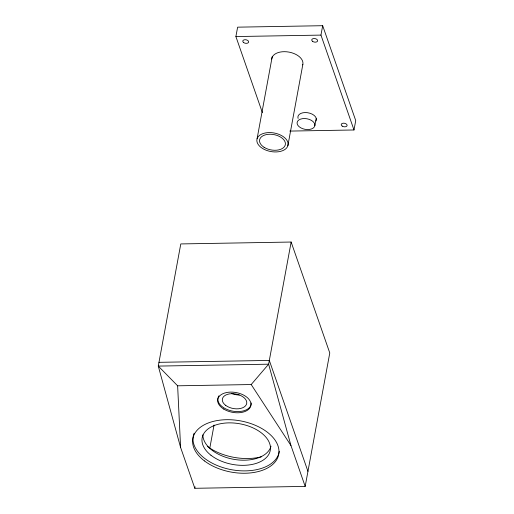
<?xml version="1.0" encoding="UTF-8"?>
<svg xmlns="http://www.w3.org/2000/svg" width="514" height="514" viewBox="0 0 514 514"><rect width="100%" height="100%" fill="white"/><g stroke="black" fill="none" stroke-linecap="round" stroke-linejoin="round"><path stroke-width="0.77" d="M262.378 112.611L235.894 36.558L237.622 27.165L322.689 25.7L355.727 120.578L353.998 129.978L289.8 131.083M257.084 138.774L272.234 56.553M194.825 488.3L180.594 447.431L158.273 366.09L180.787 243.932L291.142 242.036L329.776 352.97L305.181 486.398L194.825 488.3L195.102 486.797M209.873 447.733L214.068 424.994M287.859 145.758A15.806 9.419 10.4 0 0 267.171 132.689A15.806 9.419 10.4 0 0 262.378 148.353A15.806 9.419 10.4 0 0 287.859 145.758L302.868 64.321M353.998 129.978L320.954 35.1L322.689 25.7M291.142 242.036L268.629 364.188L290.95 445.529L305.181 486.398M314.838 125.686A8.995 5.358 10.4 0 0 302.412 118.67A8.995 5.358 10.4 0 0 300.722 127.806A8.995 5.358 10.4 0 0 314.838 125.686L316.136 118.625M177.632 385.808L251.205 384.543L268.629 364.188L158.273 366.09L177.632 385.808L180.594 447.431M235.894 36.558L320.954 35.1M158.961 362.331L269.317 360.43L307.95 471.364M251.205 384.543L290.95 445.529M271 446.184A34.631 20.644 10.4 0 1 234.358 459.426A34.631 20.644 10.4 0 1 202.895 434.793M279.256 451.337A43.664 26.028 10.4 0 1 229.514 469.314A43.664 26.028 10.4 0 1 194.131 433.212M239.248 395.003A12.368 7.369 10.4 0 1 231.461 393.377M251.211 402.918A16.866 10.055 10.4 0 1 233.941 411.354A16.866 10.055 10.4 0 1 217.93 398.292M218.077 397.656A16.866 10.055 10.4 0 1 218.932 395.831M261.729 456.708A44.153 26.317 10.4 0 1 207.527 446.531M271.7 59.091A15.806 9.419 10.4 0 1 289.074 52.12A15.806 9.419 10.4 0 1 302.707 64.867M298.094 118.458A9.368 5.583 10.4 0 1 307.552 112.707A9.368 5.583 10.4 0 1 315.981 121.041M210.933 455.231A34.631 20.644 10.4 0 0 268.873 454.235A34.631 20.644 10.4 0 0 228.807 422.874A34.631 20.644 10.4 0 0 210.933 455.231M204.482 460.942A43.664 26.028 10.4 0 0 277.207 458.777A43.664 26.028 10.4 0 0 225.62 419.72A43.664 26.028 10.4 0 0 204.482 460.942M225.717 405.398A12.368 7.369 10.4 0 0 246.29 404.717A12.368 7.369 10.4 0 0 231.596 393.692A12.368 7.369 10.4 0 0 225.717 405.398M223.693 409.041A16.866 10.055 10.4 0 0 250.768 406.066A16.866 10.055 10.4 0 0 228.479 392.246A16.866 10.055 10.4 0 0 223.693 409.041M264.112 147.306A13.088 7.8 10.4 0 0 285.212 145.16A13.088 7.8 10.4 0 0 268.083 134.334A13.088 7.8 10.4 0 0 264.112 147.306M342.234 126.129A2.975 1.773 10.4 0 0 347.059 125.686A2.975 1.773 10.4 0 0 343.217 123.199A2.975 1.773 10.4 0 0 342.234 126.129M312.518 41.3A2.975 1.773 10.4 0 0 317.498 41.216A2.975 1.773 10.4 0 0 314.054 38.518A2.975 1.773 10.4 0 0 312.518 41.3M243.514 42.456A2.975 1.773 10.4 0 0 248.506 42.431A2.975 1.773 10.4 0 0 245.133 39.706A2.975 1.773 10.4 0 0 243.514 42.456"/></g></svg>
